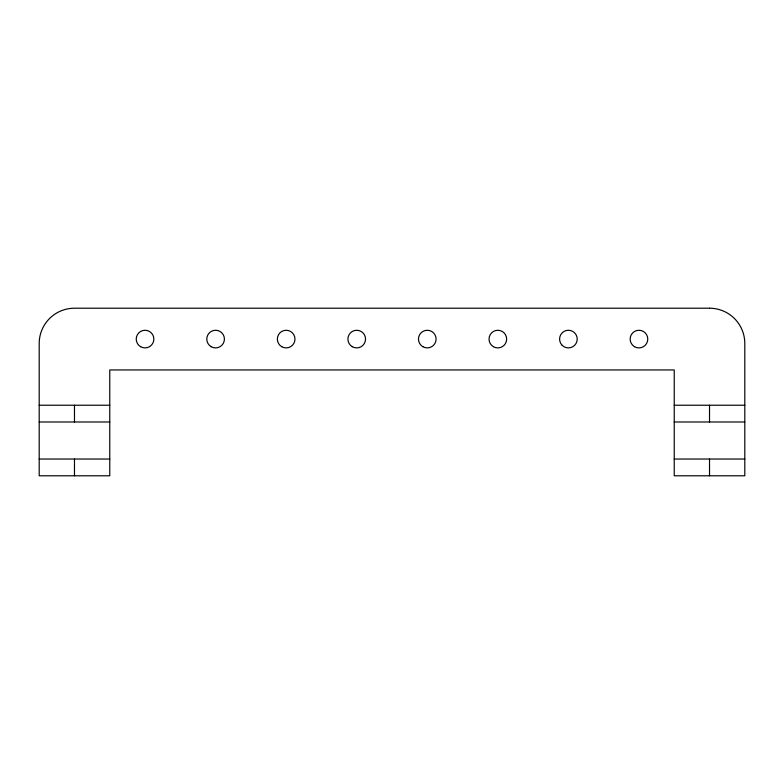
<?xml version="1.0" encoding="UTF-8"?>
<svg xmlns="http://www.w3.org/2000/svg" width="784" height="784" viewBox="0 0 784 784"><rect width="100%" height="100%" fill="white"/><g stroke="black" fill="none" stroke-linecap="round" stroke-linejoin="round"><path stroke-width="1.18" d="M39.2 405.23L109.76 405.23M674.24 405.23L744.8 405.23M39.2 421.988L109.76 421.988M674.24 421.988L744.8 421.988M39.2 459.032L109.76 459.032M674.24 459.032L744.8 459.032M709.52 405.23L709.52 421.988M709.52 459.032L709.52 475.79M74.48 405.23L74.48 421.988M74.48 459.032L74.48 475.79M709.52 308.21L74.48 308.21A35.28 35.28 0 0 0 39.2 343.49L39.2 475.79L109.76 475.79L109.76 369.95L674.24 369.95L674.24 475.79L744.8 475.79L744.8 343.49A35.28 35.28 0 0 0 709.52 308.21M562.167 345.313A8.82 8.82 0 0 0 576.916 341.363A8.82 8.82 0 0 0 566.117 330.564A8.82 8.82 0 0 0 562.167 345.313M634.55 346.714A8.82 8.82 0 0 0 647.78 339.08A8.82 8.82 0 0 0 634.55 331.446A8.82 8.82 0 0 0 634.55 346.714M493.43 346.714A8.82 8.82 0 0 0 506.66 339.08A8.82 8.82 0 0 0 493.43 331.446A8.82 8.82 0 0 0 493.43 346.714M140.63 346.714A8.82 8.82 0 0 0 153.86 339.08A8.82 8.82 0 0 0 140.63 331.446A8.82 8.82 0 0 0 140.63 346.714M422.87 346.714A8.82 8.82 0 0 0 436.1 339.08A8.82 8.82 0 0 0 422.87 331.446A8.82 8.82 0 0 0 422.87 346.714M352.31 346.714A8.82 8.82 0 0 0 365.54 339.08A8.82 8.82 0 0 0 352.31 331.446A8.82 8.82 0 0 0 352.31 346.714M281.75 346.714A8.82 8.82 0 0 0 294.98 339.08A8.82 8.82 0 0 0 281.75 331.446A8.82 8.82 0 0 0 281.75 346.714M211.19 346.714A8.82 8.82 0 0 0 224.42 339.08A8.82 8.82 0 0 0 211.19 331.446A8.82 8.82 0 0 0 211.19 346.714"/></g></svg>
